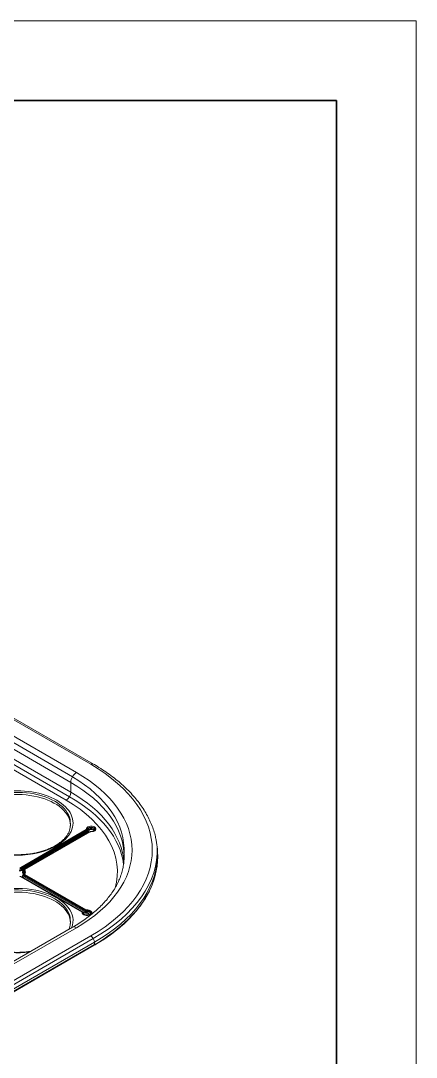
# Model space of a CAD drawing. Header units: millimetres. Extents: x 409 to 2276, y 1039 to 1674.
# Drawn here: x 1151 to 1299.8, y 1279.1 to 1669.3 of the extents above; entities that cross this region are included whole.
import ezdxf
from ezdxf.enums import TextEntityAlignment as Align

# ---------------------------------------------------------------- set-up
doc = ezdxf.new("R2010")
doc.units = ezdxf.units.MM
for name, color, linetype, lineweight in [('文字层', 3, 'Continuous', 18), ('粗实线层', 7, 'Continuous', 35), ('细实线层', 7, 'Continuous', 18)]:
    doc.layers.add(name, color=color, linetype=linetype, lineweight=lineweight)
doc.styles.add('标准', font='FSGB2312.ttf', dxfattribs={"width": 0.667})

# ---------------------------------------------------------------- blocks, each defined once
blk = doc.blocks.new('A4图框')
at = {"layer": '粗实线层'}
for p, q in [((138.5, 95), (-138.5, 95)), ((138.5, -95), (138.5, 95))]:
    blk.add_line(p, q, dxfattribs=at)
at = {"layer": '细实线层'}
for p, q in [((148.5, 105), (-148.5, 105)), ((148.5, -105), (148.5, 105))]:
    blk.add_line(p, q, dxfattribs=at)
at = {"layer": '文字层', "style": '标准', "width": 0.667}
blk.add_attdef('图纸编号', text='', height=5.19, rotation=180, dxfattribs=at).set_placement((-113.41, 90), align=Align.MIDDLE_CENTER)
blk = doc.blocks.new('A4A-B-Marked')
blk.add_blockref('A4图框', (0, 0))

msp = doc.modelspace()

# ---------------------------------------------------------------- linework, layer by layer
at = {"layer": '粗实线层', "lineweight": 20}
for p, q in [((1177.308, 1389.391), (1078.313, 1446.545)), ((1178.308, 1389.49), (1079.313, 1446.644)), ((1070.816, 1439.768), (1169.811, 1382.613)), ((1170.432, 1384.704), (1071.437, 1441.858)), ((1072.937, 1443.442), (1171.932, 1386.287)), ((1070.816, 1436.093), (1169.811, 1378.939)), ((1069.048, 1433.032), (1168.043, 1375.877)), ((1169.293, 1377.196), (1070.298, 1434.351)), ((1169.811, 1378.939), (1169.811, 1382.613)), ((1150.978, 1350.614), (1175.649, 1364.858)), ((1175.799, 1364.699), (1151.128, 1350.455)), ((1151.19, 1350.246), (1175.861, 1364.49)), ((1151.19, 1350.083), (1175.861, 1364.327)), ((1175.873, 1363.925), (1151.202, 1349.681)), ((1151.544, 1349.471), (1176.215, 1363.715)), ((1176.984, 1364.015), (1152.313, 1349.771)), ((1177.134, 1364), (1152.463, 1349.756)), ((1175.861, 1364.49), (1175.861, 1364.327)), ((1176.008, 1364.531), (1176.008, 1364.694)), ((1202.474, 1356.406), (1202.418, 1357.285)), ((1151.19, 1350.246), (1151.19, 1350.083)), ((1174.054, 1333.764), (1150.978, 1347.087)), ((1174.204, 1333.779), (1151.128, 1347.102)), ((1152.105, 1349.386), (1151.897, 1349.267)), ((1151.897, 1346.801), (1174.973, 1333.479)), ((1152.104, 1349.43), (1152.104, 1349.267)), ((1152.104, 1347.781), (1152.104, 1347.618)), ((1152.148, 1349.312), (1152.148, 1349.149)), ((1175.315, 1333.689), (1152.239, 1347.012)), ((1152.251, 1347.577), (1152.251, 1347.414)), ((1152.251, 1347.577), (1175.327, 1334.254)), ((1152.251, 1347.414), (1175.327, 1334.091)), ((1175.389, 1334.463), (1152.313, 1347.786)), ((1152.463, 1347.945), (1175.539, 1334.622)), ((1174.41, 1333.406), (1174.41, 1333.243)), ((1174.62, 1333.274), (1174.412, 1333.394)), ((1174.413, 1333.274), (1174.413, 1333.438)), ((1175.327, 1334.254), (1175.327, 1334.091)), ((1175.512, 1334.186), (1175.512, 1334.023)), ((1175.735, 1334.171), (1175.735, 1334.008)), ((1170.432, 1328.056), (1135.077, 1307.644)), ((1171.932, 1327.908), (1136.577, 1307.495)), ((1141.952, 1304.392), (1177.308, 1324.804)), ((1178.271, 1323.811), (1142.916, 1303.398)), ((1143.302, 1300.875), (1178.657, 1321.287)), ((1143.365, 1302.029), (1178.72, 1322.441)), ((1178.76, 1321.537), (1143.405, 1301.125)), ((1178.72, 1322.441), (1178.76, 1321.537))]:
    msp.add_line(p, q, dxfattribs=at)
for centre, major_axis, ratio, start_param, end_param in [((1177.308, 1387.758), (-1, -1.732), 0.5773503, 3.1414131, 3.9269908), ((1121.374, 1357.097), (-79.102, 0), 0.5773503, 2.3561945, 3.9269908), ((1171.932, 1383.838), (1.5, 2.598), 0.5773503, 0.7853982, 2.3561945), ((1121.374, 1357.097), (71.5, 0), 0.5773503, 5.4977871, 7.0685835), ((1121.374, 1354.648), (68.5, 0), 0.5773503, 0.0024053, 0.7853982), ((1121.374, 1357.097), (68.5, 0), 0.5773503, 6.2522419, 7.0557143), ((1149.658, 1367.304), (21, 0), 0.5773503, 5.4977871, 8.6393798), ((1149.658, 1367.304), (20, 0), 0.5773503, 6.2477408, 8.6540789), ((1149.658, 1366.487), (20, 0), 0.5773503, 0.0000491, 2.3561945), ((1168.043, 1377.918), (1.25, 2.165), 0.5773503, 3.9269908, 5.4977871), ((1121.374, 1350.974), (68.5, 0), 0.5773503, 0.0398835, 0.7853982), ((1149.658, 1367.304), (21, 0), 0.5773503, 2.3561945, 5.4977871), ((1121.374, 1348.932), (66, 0), 0.5773503, 6.1212215, 7.0685835), ((1121.374, 1348.932), (68.5, 0), 0.5773503, 0.0738637, 0.7960595), ((1149.658, 1366.487), (20, 0), 0.5773503, 6.2546655, 6.2832344), ((1177.496, 1365.066), (1.8, 0), 0.5773503, 4.6021223, 9.5350446), ((1177.496, 1364.821), (1.5, 0), 0.5773503, 6.2789305, 9.4420129), ((1175.508, 1364.939), (-0.2, 0), 0.5773503, 2.3561945, 3.2518593), ((1175.649, 1364.613), (-0.15, 0.26), 0.5773503, 3.9269908, 5.4977871), ((1175.706, 1364.707), (-0.295, -0.057), 0.8115378, 3.4296568, 4.5580026), ((1175.508, 1364.939), (0.5, 0), 0.5773503, 5.3283951, 5.9112831), ((1175.508, 1364.694), (-0.5, 0), 0.5773503, 2.3561945, 2.9818015), ((1175.508, 1364.531), (-0.5, 0), 0.5773503, 2.3561945, 3.1415809), ((1176.215, 1364.123), (-0.25, 0.433), 0.5773503, 0.7853982, 2.3561945), ((1175.508, 1364.123), (0.5, 0), 0.5773503, 5.5301239, 6.4142836), ((1177.496, 1364.25), (1.5, 0), 0.5773503, 0.3767477, 3.2448748), ((1175.706, 1364.707), (-0.295, -0.057), 0.8115378, 2.9872063, 3.429657), ((1177.496, 1364.821), (1.5, 0), 0.5773503, 3.1896587, 3.2518593), ((1175.508, 1364.694), (-0.5, 0), 0.5773503, 2.9818011, 3.1415804), ((1177.496, 1364.658), (1.5, 0), 0.5773503, 0.0000615, 3.0383559), ((1176.502, 1364.595), (-0.491, -0.094), 0.8115378, 6.128799, 7.6995953), ((1175.508, 1364.123), (-1, 0), 0.5773503, 2.3561945, 3.2518593), ((1177.496, 1364.25), (1, 0), 0.5773503, 0.060413, 3.2518593), ((1177.134, 1363.755), (0.15, -0.26), 0.5773503, 2.3561945, 3.1415913), ((1177.275, 1363.919), (-0.2, 0), 0.5773503, 4.6021223, 5.4977871), ((1177.297, 1363.788), (-0.019, -0.299), 0.08985, 3.1305869, 3.7599469), ((1164.508, 1357.914), (0.5, -0.866), 0.5773503, 2.3561945, 3.1416172), ((1121.374, 1357.097), (81, 0), 0.5773503, 5.4911874, 6.3037213), ((1121.374, 1355.55), (-81.099, 0), 0.5773503, 3.1120666, 3.2537573), ((1121.374, 1355.55), (-81.099, 0), 0.5773503, 2.3561945, 3.1120666), ((1121.374, 1354.648), (68.5, 0), 0.5773503, 0, 0.0024053), ((1121.374, 1354.669), (81.156, 0), 0.5773503, 6.0154382, 6.3202463), ((1150.837, 1350.451), (-0.5, 0), 0.5773503, 1.1506054, 2.3561945), ((1150.837, 1350.287), (-0.5, 0), 0.5773503, 1.1506054, 2.3561945), ((1150.837, 1350.695), (0.5, 0), 0.5773503, 4.380147, 5.3283951), ((1150.978, 1350.369), (-0.15, 0.26), 0.5773503, 3.9269908, 5.4977871), ((1151.544, 1349.879), (-0.25, 0.433), 0.5773503, 0.7853982, 2.3561945), ((1150.837, 1349.879), (-1, 0), 0.5773503, 1.1506054, 2.3561945), ((1150.837, 1349.879), (0.5, 0), 0.5773503, 4.1408587, 5.5301239), ((1150.978, 1346.842), (-0.15, -0.26), 0.5773503, 3.1415941, 3.9269908), ((1152.604, 1348.858), (-1, 0), 0.5773503, 5.4977871, 6.7033762), ((1152.604, 1347.21), (-1, 0), 0.5773503, 5.8629944, 7.0685835), ((1151.691, 1349.031), (0.395, 0.306), 0.7454704, 4.1891228, 5.7599191), ((1149.409, 1348.034), (2.5, 0), 0.5773503, 5.8629944, 6.7033762), ((1151.691, 1347.853), (0.395, -0.306), 0.7454704, 5.2356552, 6.2893151), ((1151.897, 1349.675), (0.25, -0.433), 0.5773503, 5.4977871, 6.1234043), ((1151.897, 1347.21), (0.25, 0.433), 0.5773503, 3.9269908, 5.4977871), ((1149.409, 1348.034), (3, 0), 0.5773503, 0.1746357, 0.4985675), ((1152.604, 1347.21), (0.5, 0), 0.5773503, 2.3564793, 3.894654), ((1152.604, 1349.43), (-0.5, 0), 0.5773503, 6.1986296, 6.2831711), ((1152.604, 1349.43), (-0.5, 0), 0.5773503, 6.2831711, 6.7033762), ((1152.604, 1349.267), (-0.5, 0), 0.5773503, 0.0064116, 0.4201909), ((1152.604, 1347.781), (-0.5, 0), 0.5773503, 0.0000118, 0.0766233), ((1152.604, 1347.618), (-0.5, 0), 0.5773503, 0.0000118, 0.0880401), ((1152.604, 1347.781), (-0.5, 0), 0.5773503, 0.0766233, 0.7853982), ((1152.604, 1347.618), (-0.5, 0), 0.5773503, 0.0880401, 0.7853982), ((1152.604, 1348.026), (0.5, 0), 0.5773503, 3.4921492, 4.0963828), ((1152.604, 1349.675), (0.5, 0), 0.5773503, 3.4998018, 3.8253732), ((1152.422, 1349.383), (0.237, 0.184), 0.7454704, 1.04753, 2.6183264), ((1149.409, 1348.606), (3, 0), 0.5773503, 5.8629944, 6.7033762), ((1149.409, 1348.442), (3, 0), 0.5773503, 0.0471533, 0.4201909), ((1152.422, 1347.828), (0.237, -0.184), 0.7454704, 2.0940625, 3.0308446), ((1152.463, 1347.7), (0.15, 0.26), 0.5773503, 0.7853982, 2.3561945), ((1152.463, 1349.512), (0.15, -0.26), 0.5773503, 2.3561945, 3.1423303), ((1152.604, 1349.675), (-0.2, 0), 0.5773503, 5.4977871, 6.7033762), ((1152.604, 1348.026), (-0.2, 0), 0.5773503, 5.8629944, 7.0685835), ((1149.409, 1348.851), (3.3, 0), 0.5773503, 5.8629944, 6.7033762), ((1149.658, 1330.561), (21, 0), 0.5773503, 6.0609176, 8.6393798), ((1149.658, 1330.561), (20, 0), 0.5773503, 6.2477408, 8.6540789), ((1149.658, 1329.745), (20, 0), 0.5773503, 0.0000491, 2.3561945), ((1121.374, 1354.669), (81.156, 0), 0.5773503, 5.4977871, 6.0154382), ((1149.658, 1330.561), (21, 0), 0.5773503, 2.3561945, 4.9346567), ((1175.9, 1333.556), (1.8, 0), 0.5773503, 3.031326, 7.9642483), ((1175.9, 1333.556), (1.5, 0), 0.5773503, 3.2636281, 7.9718722), ((1175.539, 1334.377), (0.15, 0.26), 0.5773503, 0.7853982, 2.3561945), ((1175.68, 1334.703), (0.5, 0), 0.5773503, 4.0963828, 4.7998086), ((1175.68, 1334.703), (-0.2, 0), 0.5773503, 0.7853982, 1.681063), ((1175.702, 1334.344), (-0.019, 0.299), 0.08985, 4.0940347, 5.664831), ((1174.054, 1333.519), (-0.15, -0.26), 0.5773503, 3.1407338, 3.9269908), ((1173.913, 1333.683), (-0.2, 0), 0.5773503, 3.031326, 3.9269908), ((1174.111, 1333.425), (-0.295, 0.057), 0.8115378, 3.295979, 4.8667753), ((1173.913, 1333.683), (0.5, 0), 0.5773503, 5.8450712, 5.9175832), ((1175.9, 1333.311), (1.5, 0), 0.5773503, 3.031326, 3.1416234), ((1173.913, 1333.438), (-0.5, 0), 0.5773503, 3.1416044, 3.3128712), ((1173.913, 1333.438), (-0.5, 0), 0.5773503, 3.031326, 3.1416049), ((1173.913, 1333.274), (-0.5, 0), 0.5773503, 3.031326, 3.1394502), ((1174.62, 1333.683), (-0.25, -0.433), 0.5773503, 0.1645158, 0.7853982), ((1173.913, 1332.866), (-1, 0), 0.5773503, 3.031326, 3.9269908), ((1174.907, 1333.211), (-0.491, 0.094), 0.8115378, 1.567464, 1.7251827), ((1174.973, 1333.887), (0.25, 0.433), 0.5773503, 3.9269908, 5.4977871), ((1175.68, 1333.887), (-1, 0), 0.5773503, 0.7853982, 1.681063), ((1175.68, 1333.887), (0.5, 0), 0.5773503, 3.894654, 4.8608304), ((1175.68, 1334.458), (-0.5, 0), 0.5773503, 0.7853982, 1.681063), ((1175.68, 1334.295), (-0.5, 0), 0.5773503, 0.7853982, 1.681063), ((1175.9, 1333.311), (1.5, 0), 0.5773503, 0.0064901, 1.681063), ((1175.9, 1333.147), (1.5, 0), 0.5773503, 6.2831238, 7.9642483), ((1175.79, 1333.721), (-0.032, 0.499), 0.08985, 0.952442, 2.5232384), ((1175.9, 1332.739), (1.5, 0), 0.5773503, 1.1808136, 1.6683632), ((1175.9, 1332.739), (1, 0), 0.5773503, 0.0781712, 1.681063), ((1149.658, 1329.745), (20, 0), 0.5773503, 6.2546655, 6.2832344), ((1171.932, 1325.458), (1.5, -2.598), 0.5773503, 2.3561945, 3.1415924), ((1177.308, 1323.171), (-1, 1.732), 0.5773503, 3.9793507, 5.4977871), ((1178.407, 1321.72), (0.25, -0.433), 0.5773503, 0.0000048, 0.837758)]:
    msp.add_ellipse(centre, major_axis=major_axis, ratio=ratio, start_param=start_param, end_param=end_param, dxfattribs=at)
for points, knots in [([(1201.926, 1360.959), (1201.818, 1361.551), (1201.525, 1362.903), (1200.886, 1365.002), (1200.02, 1367.249), (1198.968, 1369.47), (1197.737, 1371.658), (1196.326, 1373.809), (1194.739, 1375.918), (1192.98, 1377.979), (1191.054, 1379.988), (1188.963, 1381.938), (1186.715, 1383.825), (1184.314, 1385.644), (1181.767, 1387.392), (1179.733, 1388.658), (1178.559, 1389.344), (1178.308, 1389.49)], [0, 0, 0, 0, 0.0542785, 0.1245046, 0.1949019, 0.2655028, 0.3363217, 0.4073566, 0.4785923, 0.5500041, 0.6215627, 0.6932371, 0.7649981, 0.8368196, 0.9086793, 0.9805595, 1, 1, 1, 1]), ([(1164.008, 1358.78), (1163.774, 1358.645), (1163.076, 1358.262), (1161.837, 1357.673), (1160.248, 1357.054), (1158.558, 1356.523), (1156.783, 1356.085), (1154.939, 1355.746), (1153.045, 1355.508), (1151.117, 1355.375), (1149.176, 1355.348), (1147.239, 1355.428), (1145.325, 1355.613), (1143.452, 1355.902), (1141.639, 1356.291), (1139.904, 1356.777), (1138.262, 1357.353), (1136.729, 1358.013), (1135.32, 1358.749), (1134.047, 1359.554), (1132.922, 1360.417), (1131.953, 1361.329), (1131.148, 1362.28), (1130.51, 1363.261), (1130.042, 1364.266), (1129.753, 1365.29), (1129.639, 1366.131), (1129.671, 1366.631), (1129.689, 1366.783)], [0, 0, 0, 0, 0.0208484, 0.0606763, 0.100551, 0.1404681, 0.1804289, 0.2204291, 0.2604613, 0.3005162, 0.3405841, 0.3806548, 0.4207155, 0.4607547, 0.5007623, 0.5407281, 0.5806432, 0.6205006, 0.6602979, 0.7000413, 0.7397511, 0.7794598, 0.8192296, 0.8591731, 0.8994543, 0.9402679, 0.9817578, 1, 1, 1, 1]), ([(1169.628, 1366.191), (1169.629, 1365.991), (1169.597, 1365.439), (1169.368, 1364.537), (1168.935, 1363.496), (1168.318, 1362.483), (1167.531, 1361.507), (1166.58, 1360.577), (1165.495, 1359.714), (1164.602, 1359.128), (1164.096, 1358.831), (1164.008, 1358.78)], [0, 0, 0, 0, 0.075694, 0.2097166, 0.342222, 0.4726173, 0.6012135, 0.7286192, 0.8553745, 0.9749553, 1, 1, 1, 1]), ([(1177.319, 1364.087), (1177.289, 1364.089), (1177.23, 1364.088), (1177.141, 1364.076), (1177.056, 1364.051), (1177.007, 1364.028), (1176.984, 1364.015)], [0, 0, 0, 0, 0.2452335, 0.4936884, 0.7452995, 1, 1, 1, 1]), ([(1178.982, 1364.819), (1178.99, 1364.784), (1178.983, 1364.69), (1178.858, 1364.502), (1178.544, 1364.284), (1178.088, 1364.129), (1177.655, 1364.077), (1177.399, 1364.083), (1177.317, 1364.088)], [0, 0, 0, 0, 0.1229458, 0.3103405, 0.5127708, 0.7099266, 0.9081481, 1, 1, 1, 1]), ([(1189.851, 1354.735), (1189.863, 1354.35), (1189.861, 1353.305), (1189.68, 1351.604), (1189.301, 1349.635), (1188.732, 1347.68), (1187.982, 1345.745), (1187.053, 1343.837), (1185.948, 1341.958), (1184.672, 1340.114), (1183.227, 1338.309), (1181.618, 1336.545), (1179.847, 1334.827), (1177.918, 1333.159), (1175.837, 1331.546), (1173.606, 1329.992), (1171.774, 1328.841), (1170.694, 1328.207), (1170.432, 1328.056)], [0, 0, 0, 0, 0.0404673, 0.1097047, 0.1787903, 0.2475255, 0.3157856, 0.3835275, 0.4507734, 0.5175858, 0.584044, 0.6502294, 0.7162157, 0.7820655, 0.8478294, 0.9135467, 0.9792466, 1, 1, 1, 1]), ([(1151.128, 1347.102), (1151.097, 1347.12), (1151.03, 1347.148), (1150.911, 1347.173), (1150.788, 1347.176), (1150.712, 1347.164), (1150.675, 1347.155)], [0, 0, 0, 0, 0.2535295, 0.5047318, 0.753568, 1, 1, 1, 1]), ([(1152.1, 1349.266), (1152.101, 1349.255), (1152.106, 1349.22), (1152.086, 1349.195), (1152.087, 1349.196)], [0, 0, 0, 0, 0.2670475, 1, 1, 1, 1]), ([(1152.201, 1348.03), (1152.185, 1348.012), (1152.155, 1347.972), (1152.123, 1347.904), (1152.106, 1347.831), (1152.104, 1347.782), (1152.106, 1347.757)], [0, 0, 0, 0, 0.2414253, 0.491105, 0.7453022, 1, 1, 1, 1]), ([(1152.313, 1349.771), (1152.285, 1349.755), (1152.233, 1349.716), (1152.167, 1349.639), (1152.122, 1349.549), (1152.109, 1349.486), (1152.106, 1349.454)], [0, 0, 0, 0, 0.2346015, 0.4838996, 0.7414989, 1, 1, 1, 1]), ([(1178.657, 1321.287), (1179.143, 1321.567), (1180.533, 1322.391), (1182.748, 1323.803), (1185.236, 1325.551), (1187.576, 1327.368), (1189.763, 1329.248), (1191.792, 1331.189), (1193.657, 1333.184), (1195.354, 1335.23), (1196.882, 1337.321), (1198.222, 1339.454), (1199.12, 1341.056), (1199.522, 1341.952), (1199.593, 1342.116)], [0, 0, 0, 0, 0.0490013, 0.1420836, 0.2351769, 0.3282694, 0.4213562, 0.5144311, 0.6074865, 0.7005133, 0.7935009, 0.8864382, 0.979314, 1, 1, 1, 1]), ([(1174.406, 1333.485), (1174.401, 1333.515), (1174.386, 1333.573), (1174.341, 1333.656), (1174.279, 1333.728), (1174.23, 1333.764), (1174.204, 1333.779)], [0, 0, 0, 0, 0.2538539, 0.5095133, 0.7603171, 1, 1, 1, 1]), ([(1177.387, 1333.315), (1177.394, 1333.29), (1177.399, 1333.206), (1177.308, 1333.046), (1177.047, 1332.827), (1176.636, 1332.655), (1176.125, 1332.563), (1175.585, 1332.572), (1175.084, 1332.68), (1174.69, 1332.867), (1174.455, 1333.093), (1174.397, 1333.251), (1174.399, 1333.339), (1174.406, 1333.369)], [0, 0, 0, 0, 0.0445934, 0.1429704, 0.2379752, 0.3396109, 0.4415637, 0.544458, 0.6472881, 0.7485108, 0.8475982, 0.9471035, 1, 1, 1, 1]), ([(1174.43, 1333.204), (1174.43, 1333.204), (1174.427, 1333.208), (1174.412, 1333.239), (1174.414, 1333.267), (1174.414, 1333.274)], [0, 0, 0, 0, 0.1773717, 0.8140903, 1, 1, 1, 1]), ([(1154.742, 1318.992), (1154.18, 1318.908), (1152.98, 1318.761), (1151.117, 1318.633), (1149.176, 1318.606), (1147.239, 1318.686), (1145.325, 1318.871), (1143.452, 1319.16), (1141.639, 1319.549), (1139.904, 1320.034), (1138.262, 1320.61), (1136.729, 1321.27), (1135.32, 1322.007), (1134.047, 1322.812), (1132.922, 1323.675), (1131.953, 1324.587), (1131.148, 1325.538), (1130.51, 1326.519), (1130.042, 1327.524), (1129.753, 1328.548), (1129.639, 1329.389), (1129.671, 1329.888), (1129.689, 1330.041)], [0, 0, 0, 0, 0.0463909, 0.0980404, 0.1497065, 0.2013763, 0.253033, 0.3046623, 0.3562506, 0.4077851, 0.4592542, 0.5106489, 0.5619662, 0.6132138, 0.6644183, 0.7156212, 0.766903, 0.8184087, 0.8703498, 0.9229776, 0.9764773, 1, 1, 1, 1]), ([(1169.628, 1329.449), (1169.629, 1329.249), (1169.597, 1328.696), (1169.415, 1327.981), (1169.224, 1327.467), (1169.157, 1327.306)], [0, 0, 0, 0, 0.2788954, 0.7727036, 1, 1, 1, 1])]:
    msp.add_open_spline(points, degree=3, knots=knots, dxfattribs=at)
for points, degree in [([(1176.001, 1364.647), (1176.013, 1364.741), (1175.975, 1364.83)], 2), ([(1152.102, 1347.632), (1152.087, 1347.55)], 1)]:
    msp.add_open_spline(points, degree=degree, dxfattribs=at)

# ---------------------------------------------------------------- block references
at = {"lineweight": 18, "xscale": 3, "yscale": 3, "zscale": 3}
msp.add_blockref('A4A-B-Marked', (854.323, 1354.283), dxfattribs=at)

doc.saveas('drawing.dxf')
